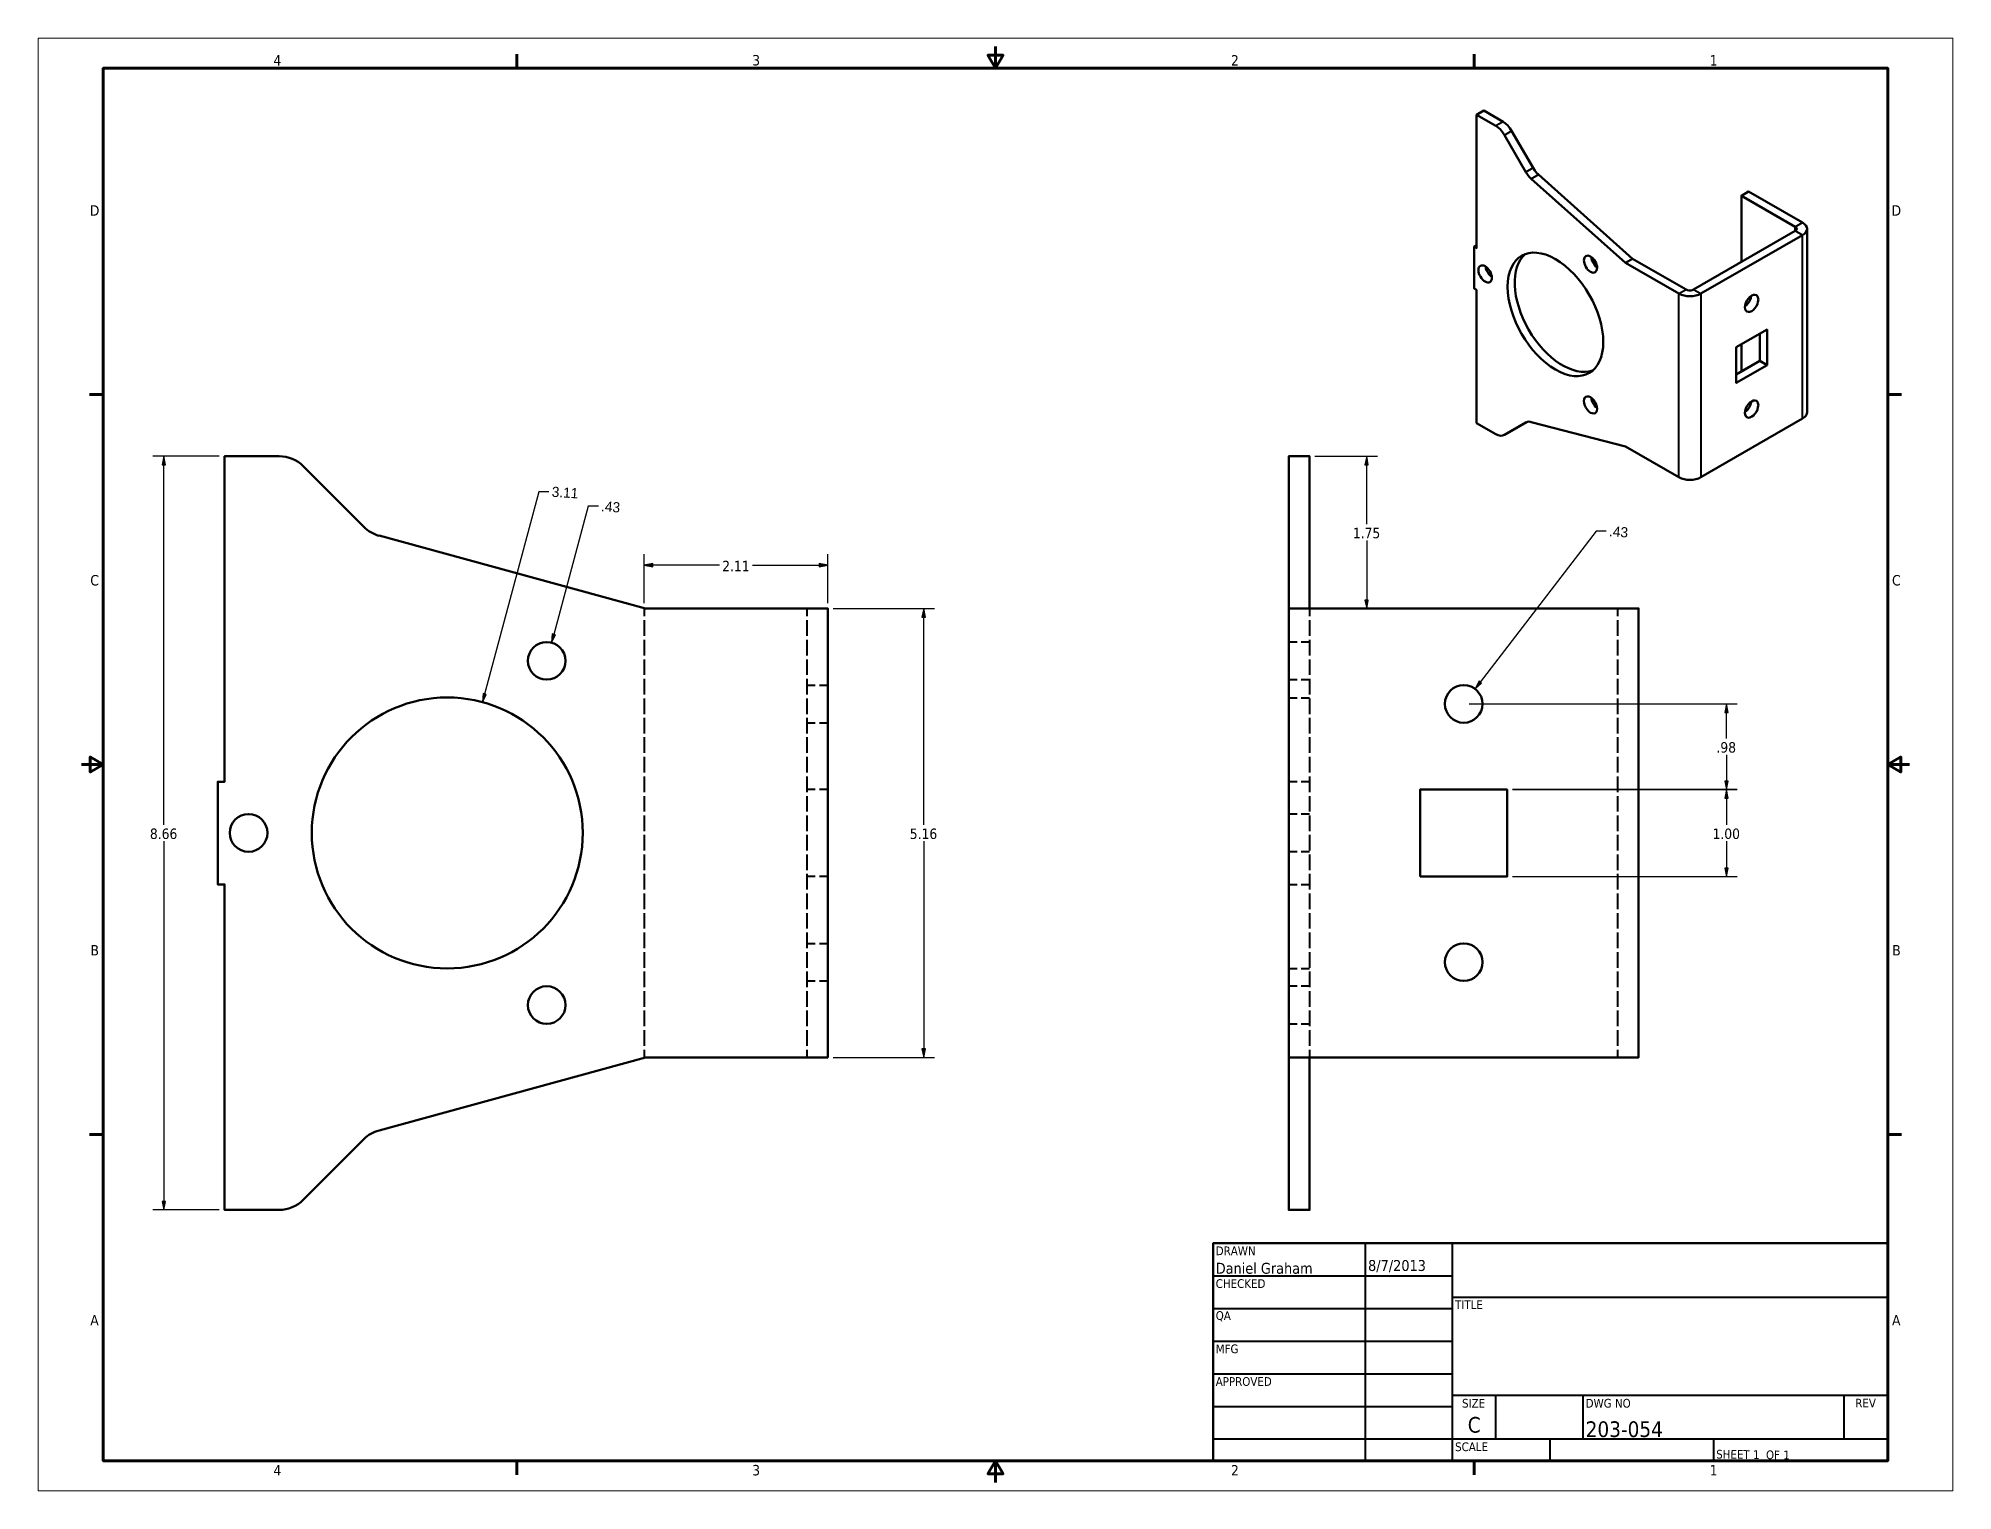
# Paper-space layout 'Layout1' of a CAD drawing. Header units: millimetres. Extents: x 26 to 231, y 20 to 176.
# The model-space entities are those that its viewports show. They can reach past a viewport. Long polylines and large blocks are cut down to what shows.
import ezdxf

# ---------------------------------------------------------------- set-up
doc = ezdxf.new("R2010")
doc.units = ezdxf.units.MM
for name, color, linetype in [('Border', 7, 'Continuous'), ('Dimension', 3, 'Continuous'), ('Hidden', 7, 'Continuous'), ('Text', 7, 'Continuous'), ('Title', 7, 'Continuous'), ('Visible', 7, 'Continuous'), ('Visible Narrow', 7, 'Continuous')]:
    doc.layers.add(name, color=color, linetype=linetype)
doc.styles.add('PDF AIGDT', font='AIGDT___.TTF')
doc.styles.add('PDF Tahoma', font='tahoma.ttf')

msp = doc.modelspace()

# ---------------------------------------------------------------- linework, layer by layer
at = {"layer": 'Border', "lineweight": 70}
for points in [[(11, 16.75), (11, 16.5), (10.91250016666667, 16.65000068055555), (11.08749983333333, 16.65000068055555), (11, 16.5), (11.08749983333333, 16.65000068055555)], [(0.75, 0.5), (0.75, 16.5), (21.25, 16.5), (21.25, 0.5), (0.75, 0.5), (21.25, 0.5)], [(5.5, 16.5), (5.5, 16.66000027777778)], [(16.5, 16.5), (16.5, 16.66000027777778)], [(0.75, 12.75), (0.59, 12.75)], [(21.25, 12.75), (21.41000027777778, 12.75)], [(0.5, 8.5), (0.75, 8.5), (0.6000000138888889, 8.587499833333332), (0.6000000138888889, 8.412500166666666), (0.75, 8.5), (0.6000000138888889, 8.412500166666666)], [(21.5, 8.5), (21.25, 8.5), (21.40000068055555, 8.587499833333332), (21.40000068055555, 8.412500166666666), (21.25, 8.5), (21.40000068055555, 8.412500166666666)], [(0.75, 4.25), (0.59, 4.25)], [(21.25, 4.25), (21.41000027777778, 4.25)], [(5.5, 0.5), (5.5, 0.34)], [(11, 0.25), (11, 0.5), (10.91250016666667, 0.3500000138888889), (11.08749983333333, 0.3500000138888889), (11, 0.5), (11.08749983333333, 0.3500000138888889)], [(16.5, 0.5), (16.5, 0.34)]]:
    msp.add_lwpolyline(points, dxfattribs=at)
at = {"layer": 'Dimension', "lineweight": 25}
for points in [[(2.079999930555556, 12.04249997222222), (1.320000013888889, 12.04249997222222)], [(1.445000013888889, 7.807500208333332), (1.445000013888889, 11.94499969444444), (1.445000013888889, 12.04249997222222)], [(14.66999986111111, 12.04249997222222), (15.38999938888889, 12.04249997222222)], [(15.26499938888889, 11.25999959722222), (15.26499938888889, 11.94499969444444), (15.26499938888889, 12.04249997222222)], [(5.870000208333333, 11.63249969444444), (5.752499902777778, 11.63249969444444), (5.129999791666666, 9.310000097222222), (5.104999972222222, 9.21499972222222)], [(6.4375, 11.467499625), (6.320000125, 11.467499625), (5.925000083333333, 9.995000208333332), (5.899999833333333, 9.899999833333332)], [(15.26499938888889, 11.07500033333333), (15.26499938888889, 10.39000023611111), (15.26499938888889, 10.29249997222222)], [(18.01750013888889, 11.18000030555555), (17.90000068055555, 11.18000030555555), (16.57000054166667, 9.44749959722222), (16.50999959722222, 9.370000208333332)], [(6.965000152777777, 10.35499997222222), (6.965000152777777, 10.91500006944444)], [(7.827500236111111, 10.79000006944444), (7.064999902777778, 10.79000006944444), (6.965000152777777, 10.79000006944444)], [(8.209999930555556, 10.79000006944444), (8.975000166666666, 10.79000006944444), (9.07249959722222, 10.79000006944444)], [(9.07249959722222, 10.35499997222222), (9.07249959722222, 10.91500006944444)], [(9.13499959722222, 10.29249997222222), (10.29999966666667, 10.29249997222222)], [(10.17499966666667, 7.807500208333332), (10.17499966666667, 10.19249979166667), (10.17499966666667, 10.29249997222222)], [(16.44000075, 9.19749959722222), (19.52249993055555, 9.19749959722222)], [(19.39749993055555, 8.799999666666666), (19.39749993055555, 9.097500277777778), (19.39749993055555, 9.19749959722222)], [(19.39749993055555, 8.609999763888888), (19.39749993055555, 8.310000097222222), (19.39749993055555, 8.212499833333332), (19.39749993055555, 8.115000402777778), (19.39749993055555, 7.807500208333332)], [(1.445000013888889, 7.617500305555555), (1.445000013888889, 3.479999972222222), (1.445000013888889, 3.382499902777778)], [(10.17499966666667, 7.620000208333332), (10.17499966666667, 5.23249986111111), (10.17499966666667, 5.135000013888889)], [(19.39749993055555, 7.617500305555555), (19.39749993055555, 7.310000097222222), (19.39749993055555, 7.212499833333332)], [(16.94000075, 7.212499833333332), (19.52249993055555, 7.212499833333332)], [(9.13499959722222, 5.135000013888889), (10.29999966666667, 5.135000013888889)], [(2.079999930555556, 3.382499902777778), (1.320000013888889, 3.382499902777778)]]:
    msp.add_lwpolyline(points, dxfattribs=at)
for points in [[(1.465000041666667, 11.94499969444444), (1.445000013888889, 12.04249997222222), (1.427499986111111, 11.94499969444444)], [(15.28249952777778, 11.94499969444444), (15.26499938888889, 12.04249997222222), (15.24500020833333, 11.94499969444444)], [(7.064999902777778, 10.81000009722222), (6.965000152777777, 10.79000006944444), (7.064999902777778, 10.77249993055556)], [(8.975000166666666, 10.77249993055556), (9.07249959722222, 10.79000006944444), (8.975000166666666, 10.81000009722222)], [(15.24500020833333, 10.39000023611111), (15.26499938888889, 10.29249997222222), (15.28249952777778, 10.39000023611111)], [(10.19499969444444, 10.19249979166667), (10.17499966666667, 10.29249997222222), (10.154999625, 10.19249979166667)], [(5.907499944444444, 10), (5.899999833333333, 9.899999833333332), (5.945000125, 9.990000402777778)], [(16.55499945833333, 9.459999930555556), (16.50999959722222, 9.370000208333332), (16.58499993055555, 9.435000097222222)], [(5.112500083333333, 9.314999902777776), (5.104999972222222, 9.21499972222222), (5.149999833333333, 9.305000305555554)], [(19.41750081944444, 9.097500277777778), (19.39749993055555, 9.19749959722222), (19.37750075, 9.097500277777778)], [(19.52249993055555, 8.212499833333332), (16.94000075, 8.212499833333332)], [(19.37750075, 8.310000097222222), (19.39749993055555, 8.212499833333332), (19.41750081944444, 8.310000097222222)], [(19.41750081944444, 8.115000402777778), (19.39749993055555, 8.212499833333332), (19.37750075, 8.115000402777778)], [(19.37750075, 7.310000097222222), (19.39749993055555, 7.212499833333332), (19.41750081944444, 7.310000097222222)], [(10.154999625, 5.23249986111111), (10.17499966666667, 5.135000013888889), (10.19499969444444, 5.23249986111111)], [(1.427499986111111, 3.479999972222222), (1.445000013888889, 3.382499902777778), (1.465000041666667, 3.479999972222222)]]:
    msp.add_lwpolyline(points, close=True, dxfattribs=at)
at = {"layer": 'Dimension', "lineweight": 25, "transparency": 33554559}
for points in [[(1.465000041666667, 11.94499969444444), (1.465000041666667, 11.94499969444444), (1.427499986111111, 11.94499969444444), (1.445000013888889, 12.04249997222222)], [(15.28249952777778, 11.94499969444444), (15.28249952777778, 11.94499969444444), (15.24500020833333, 11.94499969444444), (15.26499938888889, 12.04249997222222)], [(7.064999902777778, 10.81000009722222), (7.064999902777778, 10.81000009722222), (7.064999902777778, 10.77249993055556), (6.965000152777777, 10.79000006944444)], [(8.975000166666666, 10.77249993055556), (8.975000166666666, 10.77249993055556), (8.975000166666666, 10.81000009722222), (9.07249959722222, 10.79000006944444)], [(15.24500020833333, 10.39000023611111), (15.24500020833333, 10.39000023611111), (15.28249952777778, 10.39000023611111), (15.26499938888889, 10.29249997222222)], [(10.19499969444444, 10.19249979166667), (10.19499969444444, 10.19249979166667), (10.154999625, 10.19249979166667), (10.17499966666667, 10.29249997222222)], [(5.907499944444444, 10), (5.907499944444444, 10), (5.945000125, 9.990000402777778), (5.899999833333333, 9.899999833333332)], [(16.55499945833333, 9.459999930555556), (16.55499945833333, 9.459999930555556), (16.58499993055555, 9.435000097222222), (16.50999959722222, 9.370000208333332)], [(5.112500083333333, 9.314999902777776), (5.112500083333333, 9.314999902777776), (5.149999833333333, 9.305000305555554), (5.104999972222222, 9.21499972222222)], [(19.41750081944444, 9.097500277777778), (19.41750081944444, 9.097500277777778), (19.37750075, 9.097500277777778), (19.39749993055555, 9.19749959722222)], [(19.37750075, 8.310000097222222), (19.37750075, 8.310000097222222), (19.41750081944444, 8.310000097222222), (19.39749993055555, 8.212499833333332)], [(19.41750081944444, 8.115000402777778), (19.41750081944444, 8.115000402777778), (19.37750075, 8.115000402777778), (19.39749993055555, 8.212499833333332)], [(19.37750075, 7.310000097222222), (19.37750075, 7.310000097222222), (19.41750081944444, 7.310000097222222), (19.39749993055555, 7.212499833333332)], [(10.154999625, 5.23249986111111), (10.154999625, 5.23249986111111), (10.19499969444444, 5.23249986111111), (10.17499966666667, 5.135000013888889)], [(1.427499986111111, 3.479999972222222), (1.427499986111111, 3.479999972222222), (1.465000041666667, 3.479999972222222), (1.445000013888889, 3.382499902777778)]]:
    msp.add_solid(points, dxfattribs=at)
at = {"layer": 'Hidden', "lineweight": 40}
for points in [[(6.969999944444444, 10.29249997222222), (6.965000152777777, 10.29249997222222), (6.965000152777777, 10.20250023611111)], [(6.965000152777777, 10.157500375), (6.965000152777777, 9.977500069444444)], [(6.979999972222222, 10.29249997222222), (6.975000166666667, 10.29249997222222)], [(8.834999930555556, 10.20250023611111), (8.834999930555556, 10.29249997222222)], [(8.834999930555556, 9.977500069444444), (8.834999930555556, 10.157500375)], [(14.60749986111111, 10.29249997222222), (14.60749986111111, 10.20250023611111)], [(14.60749986111111, 10.157500375), (14.60749986111111, 9.977500069444444)], [(18.15000068055555, 10.20250023611111), (18.15000068055555, 10.29249997222222)], [(18.15000068055555, 9.977500069444444), (18.15000068055555, 10.157500375)], [(6.965000152777777, 9.932500208333332), (6.965000152777777, 9.752499902777776)], [(8.834999930555556, 9.752499902777776), (8.834999930555556, 9.932500208333332)], [(14.46499972222222, 9.907500375), (14.37000020833333, 9.907500375)], [(14.60749986111111, 9.907500375), (14.51250033333333, 9.907500375)], [(14.60749986111111, 9.932500208333332), (14.60749986111111, 9.752499902777776)], [(18.15000068055555, 9.752499902777776), (18.15000068055555, 9.932500208333332)], [(6.965000152777777, 9.707500027777778), (6.965000152777777, 9.529999625)], [(8.834999930555556, 9.529999625), (8.834999930555556, 9.707500027777778)], [(14.60749986111111, 9.707500027777778), (14.60749986111111, 9.529999625)], [(18.15000068055555, 9.529999625), (18.15000068055555, 9.707500027777778)], [(6.965000152777777, 9.484999763888888), (6.965000152777777, 9.305000305555554)], [(8.834999930555556, 9.305000305555554), (8.834999930555556, 9.484999763888888)], [(14.46499972222222, 9.472500277777778), (14.37000020833333, 9.472500277777778)], [(14.60749986111111, 9.472500277777778), (14.51250033333333, 9.472500277777778)], [(14.60749986111111, 9.484999763888888), (14.60749986111111, 9.305000305555554)], [(18.15000068055555, 9.305000305555554), (18.15000068055555, 9.484999763888888)], [(6.965000152777777, 9.25999959722222), (6.965000152777777, 9.080000138888888)], [(8.834999930555556, 9.412500166666666), (8.930000305555554, 9.412500166666666)], [(8.834999930555556, 9.080000138888888), (8.834999930555556, 9.25999959722222)], [(8.977500069444444, 9.412500166666666), (9.07249959722222, 9.412500166666666)], [(14.37000020833333, 9.267500138888888), (14.46499972222222, 9.267500138888888)], [(14.51250033333333, 9.267500138888888), (14.60749986111111, 9.267500138888888)], [(14.60749986111111, 9.25999959722222), (14.60749986111111, 9.080000138888888)], [(18.15000068055555, 9.080000138888888), (18.15000068055555, 9.25999959722222)], [(6.965000152777777, 9.035000277777778), (6.965000152777777, 8.857499861111112)], [(8.834999930555556, 8.857499861111112), (8.834999930555556, 9.035000277777778)], [(14.60749986111111, 9.035000277777778), (14.60749986111111, 8.857499861111112)], [(18.15000068055555, 8.857499861111112), (18.15000068055555, 9.035000277777778)], [(6.965000152777777, 8.8125), (6.965000152777777, 8.632499694444444)], [(8.834999930555556, 8.97999997222222), (8.930000305555554, 8.97999997222222)], [(8.834999930555556, 8.632499694444444), (8.834999930555556, 8.8125)], [(8.977500069444444, 8.97999997222222), (9.07249959722222, 8.97999997222222)], [(14.60749986111111, 8.8125), (14.60749986111111, 8.632499694444444)], [(18.15000068055555, 8.632499694444444), (18.15000068055555, 8.8125)], [(6.965000152777777, 8.587499833333332), (6.965000152777777, 8.407500375)], [(8.834999930555556, 8.407500375), (8.834999930555556, 8.587499833333332)], [(14.60749986111111, 8.587499833333332), (14.60749986111111, 8.407500375)], [(18.15000068055555, 8.407500375), (18.15000068055555, 8.587499833333332)], [(6.965000152777777, 8.362499666666666), (6.965000152777777, 8.182500208333332)], [(8.834999930555556, 8.182500208333332), (8.834999930555556, 8.362499666666666)], [(14.60749986111111, 8.362499666666666), (14.60749986111111, 8.182500208333332)], [(18.15000068055555, 8.182500208333332), (18.15000068055555, 8.362499666666666)], [(8.930000305555554, 8.212499833333332), (8.834999930555556, 8.212499833333332)], [(9.07249959722222, 8.212499833333332), (8.977500069444444, 8.212499833333332)], [(14.46499972222222, 8.302500402777778), (14.37000020833333, 8.302500402777778)], [(14.60749986111111, 8.302500402777778), (14.51250033333333, 8.302500402777778)], [(6.965000152777777, 8.137500333333334), (6.965000152777777, 7.959999930555555)], [(8.834999930555556, 7.959999930555555), (8.834999930555556, 8.137500333333334)], [(14.46499972222222, 7.930000305555555), (14.37000020833333, 7.930000305555555)], [(14.60749986111111, 7.930000305555555), (14.51250033333333, 7.930000305555555)], [(14.60749986111111, 8.137500333333334), (14.60749986111111, 7.959999930555555)], [(18.15000068055555, 7.959999930555555), (18.15000068055555, 8.137500333333334)], [(6.965000152777777, 7.915000069444444), (6.965000152777777, 7.734999763888888)], [(8.834999930555556, 7.734999763888888), (8.834999930555556, 7.915000069444444)], [(14.60749986111111, 7.915000069444444), (14.60749986111111, 7.734999763888888)], [(18.15000068055555, 7.734999763888888), (18.15000068055555, 7.915000069444444)], [(6.965000152777777, 7.689999902777777), (6.965000152777777, 7.509999597222222)], [(8.834999930555556, 7.509999597222222), (8.834999930555556, 7.689999902777777)], [(14.46499972222222, 7.495000208333332), (14.37000020833333, 7.495000208333332)], [(14.60749986111111, 7.495000208333332), (14.51250033333333, 7.495000208333332)], [(14.60749986111111, 7.689999902777777), (14.60749986111111, 7.509999597222222)], [(18.15000068055555, 7.509999597222222), (18.15000068055555, 7.689999902777777)], [(6.965000152777777, 7.464999722222221), (6.965000152777777, 7.287500166666667)], [(8.834999930555556, 7.287500166666667), (8.834999930555556, 7.464999722222221)], [(14.60749986111111, 7.464999722222221), (14.60749986111111, 7.287500166666667)], [(18.15000068055555, 7.287500166666667), (18.15000068055555, 7.464999722222221)], [(6.965000152777777, 7.242500305555555), (6.965000152777777, 7.0625)], [(8.834999930555556, 7.0625), (8.834999930555556, 7.242500305555555)], [(8.930000305555554, 7.212499833333332), (8.834999930555556, 7.212499833333332)], [(9.07249959722222, 7.212499833333332), (8.977500069444444, 7.212499833333332)], [(14.37000020833333, 7.122500097222222), (14.46499972222222, 7.122500097222222)], [(14.51250033333333, 7.122500097222222), (14.60749986111111, 7.122500097222222)], [(14.60749986111111, 7.242500305555555), (14.60749986111111, 7.0625)], [(18.15000068055555, 7.0625), (18.15000068055555, 7.242500305555555)], [(6.965000152777777, 7.017500138888889), (6.965000152777777, 6.837499833333332)], [(8.834999930555556, 6.837499833333332), (8.834999930555556, 7.017500138888889)], [(14.60749986111111, 7.017500138888889), (14.60749986111111, 6.837499833333332)], [(18.15000068055555, 6.837499833333332), (18.15000068055555, 7.017500138888889)], [(6.965000152777777, 6.792499972222222), (6.965000152777777, 6.61499998611111)], [(8.834999930555556, 6.61499998611111), (8.834999930555556, 6.792499972222222)], [(14.60749986111111, 6.792499972222222), (14.60749986111111, 6.61499998611111)], [(18.15000068055555, 6.61499998611111), (18.15000068055555, 6.792499972222222)], [(6.965000152777777, 6.570000125), (6.965000152777777, 6.389999819444444)], [(8.834999930555556, 6.389999819444444), (8.834999930555556, 6.570000125)], [(8.834999930555556, 6.445000125), (8.930000305555554, 6.445000125)], [(8.977500069444444, 6.445000125), (9.07249959722222, 6.445000125)], [(14.60749986111111, 6.570000125), (14.60749986111111, 6.389999819444444)], [(18.15000068055555, 6.389999819444444), (18.15000068055555, 6.570000125)], [(6.965000152777777, 6.344999944444444), (6.965000152777777, 6.165000069444444)], [(8.834999930555556, 6.165000069444444), (8.834999930555556, 6.344999944444444)], [(14.60749986111111, 6.344999944444444), (14.60749986111111, 6.165000069444444)], [(18.15000068055555, 6.165000069444444), (18.15000068055555, 6.344999944444444)], [(6.965000152777777, 6.120000208333333), (6.965000152777777, 5.939999902777778)], [(8.834999930555556, 5.939999902777778), (8.834999930555556, 6.120000208333333)], [(8.834999930555556, 6.012499916666666), (8.930000305555554, 6.012499916666666)], [(8.977500069444444, 6.012499916666666), (9.07249959722222, 6.012499916666666)], [(14.37000020833333, 6.157499944444444), (14.46499972222222, 6.157499944444444)], [(14.46499972222222, 5.952499819444444), (14.37000020833333, 5.952499819444444)], [(14.51250033333333, 6.157499944444444), (14.60749986111111, 6.157499944444444)], [(14.60749986111111, 5.952499819444444), (14.51250033333333, 5.952499819444444)], [(14.60749986111111, 6.120000208333333), (14.60749986111111, 5.939999902777778)], [(18.15000068055555, 5.939999902777778), (18.15000068055555, 6.120000208333333)], [(6.965000152777777, 5.897499930555555), (6.965000152777777, 5.717500055555555)], [(8.834999930555556, 5.717500055555555), (8.834999930555556, 5.897499930555555)], [(14.60749986111111, 5.897499930555555), (14.60749986111111, 5.717500055555555)], [(18.15000068055555, 5.717500055555555), (18.15000068055555, 5.897499930555555)], [(6.965000152777777, 5.672500180555555), (6.965000152777777, 5.492499875)], [(8.834999930555556, 5.492499875), (8.834999930555556, 5.672500180555555)], [(14.46499972222222, 5.517500138888889), (14.37000020833333, 5.517500138888889)], [(14.60749986111111, 5.517500138888889), (14.51250033333333, 5.517500138888889)], [(14.60749986111111, 5.672500180555555), (14.60749986111111, 5.492499875)], [(18.15000068055555, 5.492499875), (18.15000068055555, 5.672500180555555)], [(6.965000152777777, 5.447500013888889), (6.965000152777777, 5.267500138888889)], [(8.834999930555556, 5.267500138888889), (8.834999930555556, 5.447500013888889)], [(14.60749986111111, 5.447500013888889), (14.60749986111111, 5.267500138888889)], [(18.15000068055555, 5.267500138888889), (18.15000068055555, 5.447500013888889)], [(6.965000152777777, 5.222499847222222), (6.965000152777777, 5.135000013888889), (6.969999944444444, 5.135000013888889)], [(6.975000166666667, 5.135000013888889), (6.979999972222222, 5.135000013888889)], [(8.834999930555556, 5.135000013888889), (8.834999930555556, 5.222499847222222)], [(14.60749986111111, 5.222499847222222), (14.60749986111111, 5.135000013888889)], [(18.15000068055555, 5.135000013888889), (18.15000068055555, 5.222499847222222)]]:
    msp.add_lwpolyline(points, dxfattribs=at)
at = {"layer": 'Title', "lineweight": 50}
msp.add_lwpolyline([(13.5, 0.5), (21.25, 0.5), (21.25, 3), (13.5, 3)], close=True, dxfattribs=at)
at = {"layer": 'Title', "lineweight": 40}
for points in [[(15.25, 0.5), (15.25, 3)], [(16.25, 0.5), (16.25, 3)], [(13.5, 2.625), (16.25, 2.625)], [(13.5, 2.25), (16.25, 2.25)], [(16.25, 2.380000013888889), (21.25, 2.380000013888889)], [(13.5, 1.875), (16.25, 1.875)], [(13.5, 1.5), (16.25, 1.5)], [(13.5, 1.125), (16.25, 1.125)], [(21.25, 1.25), (16.25, 1.25)], [(16.75, 0.75), (16.75, 1.25)], [(17.75, 0.75), (17.75, 1.25)], [(20.75, 0.75), (20.75, 1.25)], [(21.25, 0.75), (16.25, 0.75), (13.5, 0.75)], [(17.37000020833333, 0.75), (17.37000020833333, 0.5)], [(19.25, 0.75), (19.25, 0.5)]]:
    msp.add_lwpolyline(points, dxfattribs=at)
at = {"layer": 'Visible', "lineweight": 50}
for points in [[(17.09999931944444, 12.43250020833333), (16.92999945833333, 12.33499993055556), (16.84750027777778, 12.28750016666667), (16.82500033333333, 12.279999625), (16.80250040277778, 12.27749972222222), (16.77500068055555, 12.282500375), (16.74749925, 12.29499986111111), (16.52749972222222, 12.42249976388889), (16.52749972222222, 13.95250023611111), (16.5, 13.967499625), (16.5, 14.45000033333333), (16.52749972222222, 14.43499925), (16.52749972222222, 15.96499972222222)], [(19.57000054166667, 15.03500027777778), (19.57000054166667, 14.27249993055555)], [(20.32500033333333, 14.65500047222222), (20.32500033333333, 12.54749976388889), (20.32000054166667, 12.52749972222222), (20.30999925, 12.50749969444444), (20.29499986111111, 12.49000040277778), (20.27249993055555, 12.47500016666667), (19.10250006944444, 11.79999966666667), (19.07500033333333, 11.78750016666667), (19.04499986111111, 11.77749972222222), (19.01250033333333, 11.77249993055556), (18.97750006944444, 11.77000002777778), (18.94249979166667, 11.77249993055556), (18.91000027777778, 11.77749972222222), (18.87999979166667, 11.78750016666667), (18.85250006944444, 11.79999966666667), (18.23749966666666, 12.154999625), (17.15500047222222, 12.43500009722222), (17.13250054166667, 12.43999990277778), (17.11249966666666, 12.4375), (17.09250047222222, 12.43000030555555), (16.84750027777778, 12.28750016666667)], [(16.5, 14.45000033333333), (16.52749972222222, 14.46750047222222)], [(17.84250047222222, 14.33249918055556), (17.84750027777778, 14.30999925), (17.85500081944444, 14.28749931944444), (17.86500040277778, 14.26499938888889), (17.87999979166667, 14.24500020833333), (17.89499918055555, 14.22750006944444), (17.91249931944444, 14.21249983333333)], [(18.23749966666666, 14.26250033333333), (18.32000054166667, 14.30999925)], [(16.63250054166667, 14.22250027777778), (16.63499959722222, 14.20000033333333), (16.64250013888889, 14.17750040277778), (16.65500047222222, 14.154999625), (16.66750081944444, 14.13249969444444), (16.68499925, 14.11500040277778), (16.70249938888889, 14.10250006944444)], [(19.61000061111111, 13.76250033333333), (19.62750075, 13.77749972222222), (19.64499918055555, 13.79499986111111), (19.65749952777778, 13.81499990277778), (19.66999986111111, 13.83749983333333), (19.67750040277778, 13.85999976388889), (19.67999945833333, 13.88249969444444)], [(19.86500040277778, 13.08999972222222), (19.50999959722222, 12.88499959722222), (19.50999959722222, 13.29499986111111), (19.86500040277778, 13.49750009722222), (19.86500040277778, 13.08999972222222), (19.78000047222222, 13.13750033333333)], [(19.50999959722222, 12.98249986111111), (19.78000047222222, 13.13750033333333), (19.78000047222222, 13.45000033333333)], [(19.57000054166667, 13.32750023611111), (19.57000054166667, 13.01500023611111)], [(17.84250047222222, 12.71499972222222), (17.84750027777778, 12.69249979166667), (17.85500081944444, 12.66999986111111), (17.86500040277778, 12.64749993055555), (17.87999979166667, 12.62749990277778), (17.89499918055555, 12.60999976388889), (17.91249931944444, 12.595000375)], [(19.61000061111111, 12.54999966666666), (19.62750075, 12.5625), (19.64499918055555, 12.58000013888889), (19.65749952777778, 12.60250006944444), (19.66999986111111, 12.625), (19.67750040277778, 12.64749993055555), (19.67999945833333, 12.66999986111111)], [(16.92999945833333, 12.33499993055556), (16.92999945833333, 12.33499993055556)], [(2.767499930555556, 12.04249997222222), (2.142499930555556, 12.04249997222222), (2.142499930555556, 8.302500402777778), (2.064999902777778, 8.302500402777778), (2.064999902777778, 7.122500097222222), (2.142499930555556, 7.122500097222222), (2.142499930555556, 3.382499902777778), (2.767499930555556, 3.382499902777778)], [(3.742499875, 11.23249986111111), (3.045000069444444, 11.92750040277778)], [(14.37000020833333, 10.29249997222222), (14.37000020833333, 11.12999979166667), (14.37000020833333, 11.23249986111111), (14.37000020833333, 11.92750040277778), (14.37000020833333, 12.04249997222222), (14.60749986111111, 12.04249997222222), (14.60749986111111, 11.92750040277778), (14.60749986111111, 11.23249986111111), (14.60749986111111, 11.12999979166667), (14.60749986111111, 10.29249997222222)], [(3.917499972222222, 4.29499986111111), (6.979999972222222, 5.135000013888889), (8.717499625, 5.135000013888889), (9.07249959722222, 5.135000013888889), (9.07249959722222, 10.29249997222222), (8.717499625, 10.29249997222222), (6.979999972222222, 10.29249997222222), (3.917499972222222, 11.12999979166667)], [(14.37000020833333, 5.135000013888889), (14.37000020833333, 10.29249997222222), (14.72499931944444, 10.29249997222222), (18.03249952777778, 10.29249997222222), (18.38750033333333, 10.29249997222222), (18.38750033333333, 5.135000013888889), (18.03249952777778, 5.135000013888889), (14.72499931944444, 5.135000013888889), (14.37000020833333, 5.135000013888889), (14.37000020833333, 4.29499986111111), (14.37000020833333, 4.195000125), (14.37000020833333, 3.497500097222222), (14.37000020833333, 3.382499902777778), (14.60749986111111, 3.382499902777778), (14.60749986111111, 3.497500097222222), (14.60749986111111, 4.195000125), (14.60749986111111, 4.29499986111111), (14.60749986111111, 5.135000013888889)]]:
    msp.add_lwpolyline(points, dxfattribs=at)
for points in [[(16.83249918055555, 15.88499959722222), (16.86000061111111, 15.86500040277778), (16.88499959722222, 15.84250047222222), (16.91000027777778, 15.8125), (16.92999945833333, 15.78000047222222), (17.17750040277778, 15.35500081944444), (17.19500054166667, 15.32500033333333), (17.21499972222222, 15.29999966666666), (17.23749966666666, 15.27749972222222), (18.32000054166667, 14.30999925), (18.93499925, 13.95750002777778), (18.95000033333333, 13.95000033333333), (18.96750047222222, 13.94749959722222), (18.98749966666666, 13.94749959722222), (19.00499979166667, 13.95000033333333), (19.01999918055555, 13.95750002777778), (20.1875, 14.62999979166667), (20.20000033333333, 14.63999938888889), (20.20500013888889, 14.65000068055555), (20.20500013888889, 14.66000027777778), (20.20000033333333, 14.66999986111111), (20.1875, 14.67750040277778), (19.57000054166667, 15.03500027777778), (19.65249972222222, 15.08249918055556), (20.27249993055555, 14.72750006944444), (20.29499986111111, 14.70999993055555), (20.30999925, 14.69249979166667), (20.32000054166667, 14.67499966666666), (20.32500033333333, 14.65500047222222), (20.32000054166667, 14.63499959722222), (20.30999925, 14.61500040277778), (20.29499986111111, 14.59750027777778), (20.27249993055555, 14.58249918055556), (19.10250006944444, 13.91000027777778), (19.07500033333333, 13.89749993055555), (19.04499986111111, 13.88750033333333), (19.01250033333333, 13.87999979166667), (18.97750006944444, 13.87999979166667), (18.94249979166667, 13.87999979166667), (18.91000027777778, 13.88750033333333), (18.87999979166667, 13.89749993055555), (18.85250006944444, 13.91000027777778), (18.23749966666666, 14.26250033333333), (17.15500047222222, 15.23000081944444), (17.13250054166667, 15.25250075), (17.11249966666666, 15.27749972222222), (17.09250047222222, 15.30750020833333), (16.84750027777778, 15.73249986111111), (16.82500033333333, 15.76499938888889), (16.80250040277778, 15.79499986111111), (16.77500068055555, 15.81749979166667), (16.74749925, 15.83750068055555), (16.52749972222222, 15.96499972222222), (16.61000061111111, 16.01250033333333)], [(19.76499938888889, 13.842499625), (19.75999959722222, 13.81749979166667), (19.75250075, 13.79249997222222), (19.74249945833333, 13.76750013888889), (19.72499931944444, 13.74250030555555), (19.70749918055555, 13.72500016666667), (19.6875, 13.70999993055555), (19.66750081944444, 13.70250023611111), (19.65000068055555, 13.70000033333333), (19.63250054166667, 13.70500013888889), (19.62000020833333, 13.71499972222222), (19.61249966666666, 13.73249986111111), (19.61000061111111, 13.75499979166667), (19.61249966666666, 13.77749972222222), (19.62000020833333, 13.80500030555555), (19.63250054166667, 13.83000013888889), (19.65000068055555, 13.85250006944444), (19.66750081944444, 13.87250009722222), (19.6875, 13.88750033333333), (19.70749918055555, 13.89500002777778), (19.72499931944444, 13.89749993055555), (19.74249945833333, 13.89250013888889), (19.75250075, 13.87999979166667), (19.75999959722222, 13.86500040277778)], [(17.91249931944444, 12.58749983333333), (17.91000027777778, 12.56499990277778), (17.90249972222222, 12.54999966666666), (17.88999938888889, 12.53750016666667), (17.875, 12.532500375), (17.85500081944444, 12.53500027777778), (17.83499993055555, 12.54249997222222), (17.81500075, 12.55750020833333), (17.79750061111111, 12.57750023611111), (17.78249952777778, 12.60000016666667), (17.76999918055555, 12.625), (17.76250033333333, 12.65249972222222), (17.75999959722222, 12.67499966666666), (17.76250033333333, 12.69749959722222), (17.76999918055555, 12.71499972222222), (17.78249952777778, 12.72500016666667), (17.79750061111111, 12.72999997222222), (17.81500075, 12.72750006944444), (17.83499993055555, 12.720000375), (17.85500081944444, 12.70500013888889), (17.875, 12.6875), (17.88999938888889, 12.66250016666667), (17.90249972222222, 12.63750033333333), (17.91000027777778, 12.61249966666666)], [(19.76499938888889, 12.62999979166667), (19.75999959722222, 12.60499997222222), (19.75250075, 12.58000013888889), (19.74249945833333, 12.55250040277778), (19.72499931944444, 12.529999625), (19.70749918055555, 12.50999959722222), (19.6875, 12.49750009722222), (19.66750081944444, 12.48749966666666), (19.65000068055555, 12.48499976388889), (19.63250054166667, 12.49000040277778), (19.62000020833333, 12.50249990277778), (19.61249966666666, 12.52000002777778), (19.61000061111111, 12.54000006944444), (19.61249966666666, 12.56499990277778), (19.62000020833333, 12.58999972222222), (19.63250054166667, 12.61750030555555), (19.65000068055555, 12.64000023611111), (19.66750081944444, 12.66000027777778), (19.6875, 12.67249976388889), (19.70749918055555, 12.68250020833333), (19.72499931944444, 12.68250020833333), (19.74249945833333, 12.67750040277778), (19.75250075, 12.66749997222222), (19.75999959722222, 12.64999983333333)], [(15.87750075, 7.212499833333332), (15.87750075, 8.212499833333332), (16.87750075, 8.212499833333332), (16.87750075, 7.212499833333332)]]:
    msp.add_lwpolyline(points, close=True, dxfattribs=at)
msp.add_lwpolyline([(3.045000069444444, 3.497500097222222), (3.742499875, 4.195000125, -0.1302549230192326), (3.917321035597059, 4.296037080552843)], format="xyb", dxfattribs=at)
for centre, radius in [((5.843749414288402, 9.691249692332722), 0.2162506829346127), ((4.701249837581026, 7.713749742147731), 1.556250287419044), ((16.37874930123541, 9.196249940411436), 0.2162502265424025), ((2.41874952063533, 7.713749812570574), 0.2162504932539206), ((16.37874955613186, 6.228750153628213), 0.2162499716459603), ((5.843750312350074, 5.736250034796809), 0.2162497848721731)]:
    msp.add_circle(centre, radius, dxfattribs=at)
for centre, radius, start, end in [((2.76875000256819, 11.64874944986281), 0.3937504897129601, 44.99504674504129, 89.98955195905461), ((4.021249744035443, 11.50874947285763), 0.3937498365227273, 224.9950177879415, 254.6801175235424), ((2.768750137522759, 3.776249843096003), 0.3937500657524601, 269.993872475451, 314.9883776894725)]:
    msp.add_arc(centre, radius, start, end, dxfattribs=at)
for centre, major_axis, ratio, start_param, end_param in [((17.43294928183839, 13.67187215666691), (-0.3881991158964549, 0.6734980646145008), 0.5775556117346344, 3.928289754465075, 10.21147506164466), ((17.51663711751792, 13.7220935956845), (-0.3893654794838283, 0.6736077540352806), 0.58011879246529, 0.1077636559458551, 3.029853511993777), ((17.83609550996938, 14.24885725252931), (-0.05391687455001869, 0.0934607882809192), 0.5792230398117961, 3.928652827723818, 10.2118381349034), ((16.6251456824748, 14.13660997691866), (-0.05524867813597988, 0.09333074167641649), 0.5801011281899213, 3.918190588817504, 10.20137589599709)]:
    msp.add_ellipse(centre, major_axis=major_axis, ratio=ratio, start_param=start_param, end_param=end_param, dxfattribs=at)
at = {"layer": 'Visible Narrow', "lineweight": 40}
for points in [[(16.83249918055555, 15.88499959722222), (16.74749925, 15.83750068055555)], [(16.84750027777778, 15.73249986111111), (16.92999945833333, 15.78000047222222)], [(17.17750040277778, 15.35500081944444), (17.09250047222222, 15.30750020833333)], [(17.15500047222222, 15.23000081944444), (17.23749966666666, 15.27749972222222)], [(20.27249993055555, 12.47500016666667), (20.27249993055555, 14.58249918055556), (20.1875, 14.62999979166667), (20.1875, 14.67750040277778), (20.27249993055555, 14.72750006944444)], [(18.85250006944444, 11.79999966666667), (18.85250006944444, 13.91000027777778), (18.93499925, 13.95750002777778)], [(19.01999918055555, 13.95750002777778), (19.10250006944444, 13.91000027777778), (19.10250006944444, 11.79999966666667)], [(16.92999945833333, 12.33499993055556), (16.84750027777778, 12.28750016666667)], [(17.09250047222222, 12.43000030555555), (17.09250047222222, 12.43000030555555)]]:
    msp.add_lwpolyline(points, dxfattribs=at)

# ---------------------------------------------------------------- texts
at = {"layer": 'Text', "attachment_point": 4, "style": 'PDF Tahoma'}
for s, insert, char_height in [('4', (2.705243110656738, 16.59073808458116), 0.1199646608697043), ('3', (8.205243004692925, 16.59073808458116), 0.1199646608697043), ('2', (13.70524300469292, 16.59073808458116), 0.1199646608697043), ('1', (19.20524342854818, 16.59073808458116), 0.1199646608697043), ('D', (0.5952429241604275, 14.86573876274957), 0.1199646608697043), ('D', (21.29524315728082, 14.86573876274957), 0.1199646608697043), ('1.75', (15.10524410671658, 11.15823745727539), 0.1199646608697043), ('2.11', (7.860242631700304, 10.7807379828559), 0.1199646608697043), ('C', (0.6002429326375325, 10.61573791503906), 0.1199646608697043), ('C', (21.30024295383029, 10.61573791503906), 0.1199646608697043), ('.98', (19.28274281819661, 8.695738050672743), 0.1199646608697043), ('8.66', (1.285243034362793, 7.70323732164171), 0.1199646608697043), ('5.16', (10.01524310641819, 7.70323732164171), 0.1199646608697043), ('1.00', (19.23774295383029, 7.70323732164171), 0.1199646608697043), ('B', (0.602743042839898, 6.365737703111437), 0.1199646608697043), ('B', (21.30274369981554, 6.365737703111437), 0.1199646608697043), ('DRAWN', (13.53020180596246, 2.912281672159831), 0.0999704993640383), ('Daniel Graham', (13.53025351630317, 2.710544056362576), 0.1254176280150811), ('8/7/2013', (15.28025478786892, 2.735544310675727), 0.1254176280150811), ('CHECKED', (13.53020180596246, 2.534781773885091), 0.0999704993640383), ('QA', (13.53020180596246, 2.159781773885091), 0.0999704993640383), ('TITLE', (16.28020307752821, 2.29228146870931), 0.0999704993640383), ('A', (0.6002429326375325, 2.11573780907525), 0.1199646608697043), ('A', (21.30024295383029, 2.11573780907525), 0.1199646608697043), ('MFG', (13.53020180596246, 1.784781561957465), 0.0999704993640383), ('APPROVED', (13.53020180596246, 1.409781561957465), 0.0999704993640383), ('SIZE', (16.36020321316189, 1.159781561957465), 0.0999704993640383), ('DWG NO', (17.78020307752821, 1.159781561957465), 0.0999704993640383), ('REV', (20.87770334879557, 1.162281460232205), 0.0999704993640383), ('C', (16.42536417643229, 0.9111067454020183), 0.1799471453867025), ('203-054', (17.78036499023438, 0.8611068725585938), 0.1799471453867025), ('SCALE', (16.28020307752821, 0.6597815619574652), 0.0999704993640383), ('4', (2.705243110656738, 0.3907378514607747), 0.1199646608697043), ('3', (8.205243004692925, 0.3907378514607747), 0.1199646608697043), ('2', (13.70524300469292, 0.3907378514607747), 0.1199646608697043), ('1', (19.20524342854818, 0.3907378514607747), 0.1199646608697043)]:
    msp.add_mtext(s, dxfattribs=dict(at, insert=insert, char_height=char_height))
at = {"layer": 'Text', "attachment_point": 4}
for s, insert, char_height, rotation, style in [('3.11', (5.902783075968424, 11.63406244913737), 0.1170495620204343, 356.25752633954977, 'PDF AIGDT'), ('.43', (6.470282872517902, 11.46906238132053), 0.1170495620204343, 355.3382653551076, 'PDF AIGDT'), ('.43', (18.05028279622396, 11.18156263563368), 0.1170495620204343, 355.33838678351873, 'PDF AIGDT'), ('SHEET 1  OF 1', (19.28020307752821, 0.5747814178466797), 0.0999704993640383, 359.3474131980348, 'PDF Tahoma')]:
    msp.add_mtext(s, dxfattribs=dict(at, insert=insert, char_height=char_height, rotation=rotation, style=style))

psp = doc.layouts.get("Layout1")

# ---------------------------------------------------------------- viewports
at = {"layer": '0'}
psp.add_viewport(center=(128.5, 97.5), size=(205.6, 156), view_center_point=(11, 8.5), view_height=16.68821292775666, dxfattribs=at)

doc.saveas('drawing.dxf')
